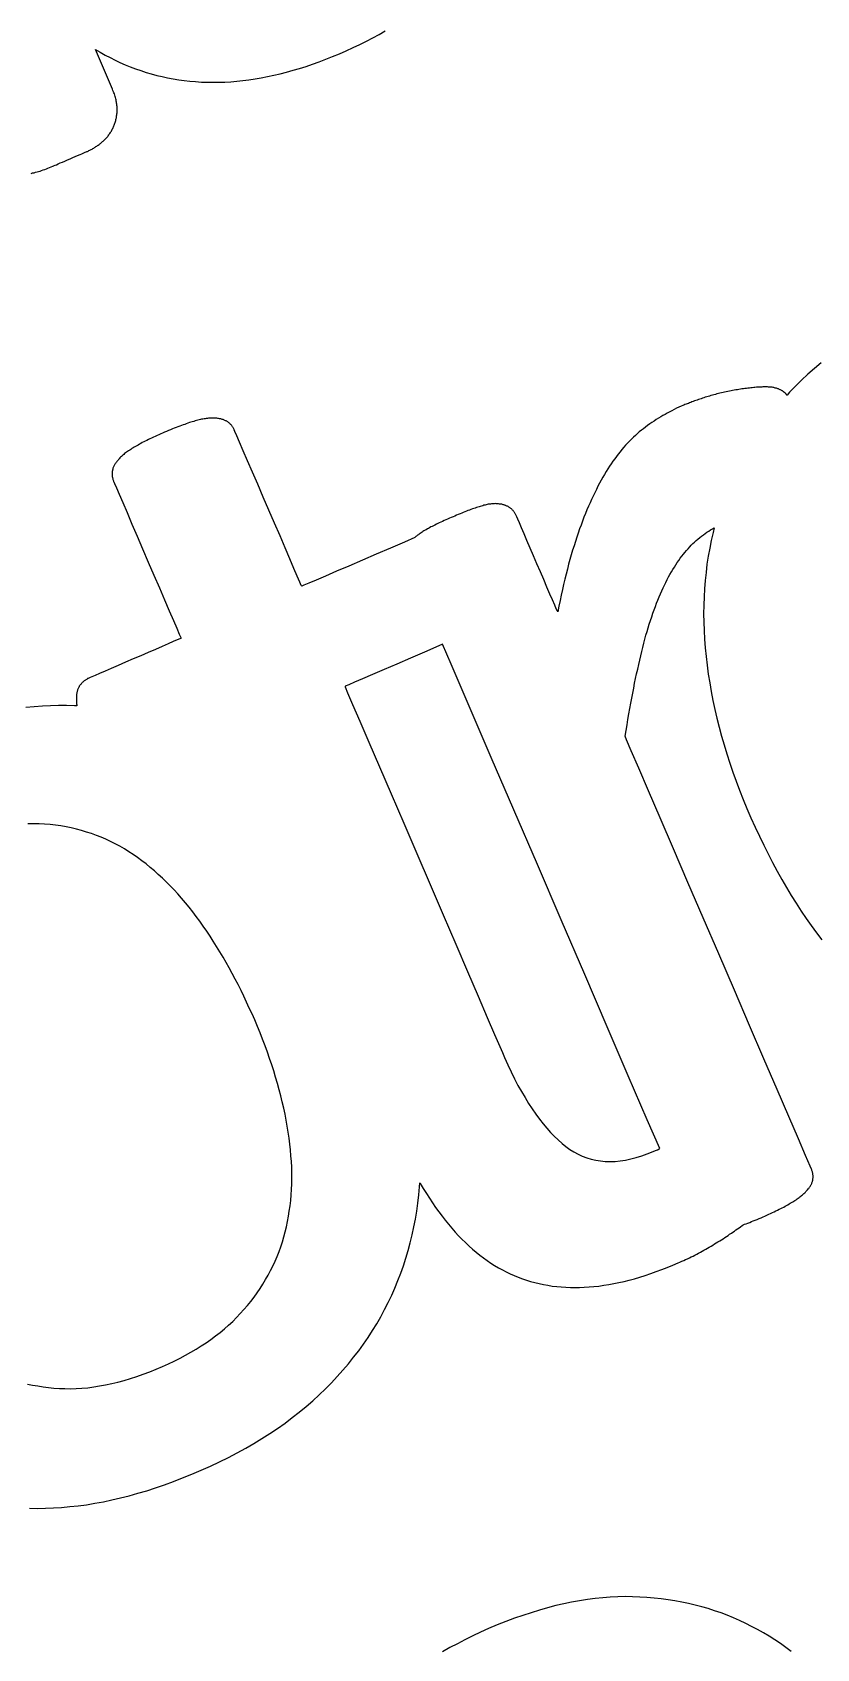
# Model space of a CAD drawing. Header units: millimetres. Extents: x 47 to 159, y 49 to 299.
# Drawn here: x 106.71 to 112.28, y 239.6 to 251.07 of the extents above; entities that cross this region are included whole.
import ezdxf

# ---------------------------------------------------------------- set-up
doc = ezdxf.new("R2010")
doc.units = ezdxf.units.MM

# ---------------------------------------------------------------- blocks, each defined once
blk = doc.blocks.new('angel 01')
for points in [[(-10.562, 190.776), (-10.6, 190.804), (-10.639, 190.832), (-10.679, 190.858), (-10.719, 190.884), (-10.76, 190.908), (-10.802, 190.932), (-10.844, 190.954), (-10.886, 190.975), (-10.929, 190.996), (-10.973, 191.015), (-11.017, 191.033), (-11.061, 191.049), (-11.107, 191.065), (-11.152, 191.08), (-11.198, 191.093), (-11.245, 191.105), (-11.293, 191.116), (-11.34, 191.126), (-11.389, 191.135), (-11.438, 191.143), (-11.487, 191.149), (-11.537, 191.155), (-11.588, 191.159), (-11.639, 191.162), (-11.69, 191.164), (-11.742, 191.165), (-11.795, 191.164), (-11.848, 191.161), (-11.902, 191.157), (-11.956, 191.152), (-12.011, 191.145), (-12.067, 191.136), (-12.123, 191.126), (-12.179, 191.114), (-12.236, 191.101), (-12.294, 191.086), (-12.352, 191.069), (-12.411, 191.051), (-12.47, 191.032), (-12.53, 191.011), (-12.591, 190.988), (-12.652, 190.964), (-12.713, 190.938), (-12.77, 190.912), (-12.826, 190.886), (-12.881, 190.859), (-12.935, 190.831), (-12.988, 190.803), (-13.04, 190.773)], [(-15.963, 201.272), (-15.953, 201.275), (-15.942, 201.277), (-15.932, 201.28), (-15.921, 201.283), (-15.91, 201.286), (-15.9, 201.289), (-15.889, 201.293), (-15.878, 201.297), (-15.867, 201.3), (-15.855, 201.305), (-15.844, 201.309), (-15.833, 201.313), (-15.821, 201.318), (-15.81, 201.323), (-15.802, 201.326), (-15.799, 201.327), (-15.792, 201.33), (-15.783, 201.334), (-15.771, 201.339), (-15.756, 201.346), (-15.74, 201.352), (-15.723, 201.36), (-15.705, 201.368), (-15.687, 201.376), (-15.668, 201.384), (-15.65, 201.391), (-15.633, 201.399), (-15.616, 201.406), (-15.602, 201.412), (-15.589, 201.418), (-15.579, 201.422), (-15.572, 201.425), (-15.567, 201.427), (-15.564, 201.428), (-15.559, 201.431), (-15.553, 201.434), (-15.547, 201.436), (-15.541, 201.439), (-15.536, 201.442), (-15.53, 201.445), (-15.525, 201.448), (-15.519, 201.452), (-15.514, 201.455), (-15.508, 201.458), (-15.503, 201.462), (-15.497, 201.465), (-15.492, 201.469), (-15.487, 201.473), (-15.481, 201.477), (-15.476, 201.481), (-15.471, 201.485), (-15.466, 201.489), (-15.461, 201.493), (-15.456, 201.498), (-15.451, 201.502), (-15.446, 201.506), (-15.441, 201.511), (-15.437, 201.516), (-15.432, 201.521), (-15.428, 201.525), (-15.424, 201.53), (-15.419, 201.535), (-15.415, 201.54), (-15.411, 201.546), (-15.408, 201.551), (-15.404, 201.556), (-15.4, 201.562), (-15.397, 201.567), (-15.393, 201.573), (-15.39, 201.579), (-15.387, 201.585), (-15.384, 201.591), (-15.381, 201.597), (-15.378, 201.603), (-15.375, 201.609), (-15.373, 201.615), (-15.371, 201.621), (-15.368, 201.628), (-15.366, 201.634), (-15.364, 201.641), (-15.362, 201.647), (-15.361, 201.654), (-15.359, 201.661), (-15.358, 201.667), (-15.357, 201.674), (-15.356, 201.681), (-15.355, 201.688), (-15.354, 201.695), (-15.353, 201.703), (-15.353, 201.71), (-15.352, 201.717), (-15.352, 201.725), (-15.352, 201.732), (-15.353, 201.74), (-15.353, 201.747), (-15.354, 201.755), (-15.355, 201.763), (-15.356, 201.77), (-15.357, 201.778), (-15.359, 201.786), (-15.36, 201.794), (-15.362, 201.802), (-15.364, 201.811), (-15.367, 201.819), (-15.369, 201.827), (-15.372, 201.836), (-15.375, 201.844), (-15.378, 201.852), (-15.382, 201.861), (-15.385, 201.87), (-15.507, 202.152), (-15.473, 202.132), (-15.438, 202.112), (-15.403, 202.094), (-15.367, 202.076), (-15.332, 202.059), (-15.295, 202.043), (-15.259, 202.028), (-15.222, 202.015), (-15.185, 202.002), (-15.147, 201.989), (-15.11, 201.978), (-15.071, 201.968), (-15.033, 201.959), (-14.994, 201.951), (-14.955, 201.944), (-14.915, 201.937), (-14.876, 201.932), (-14.835, 201.927), (-14.795, 201.924), (-14.754, 201.921), (-14.713, 201.92), (-14.671, 201.919), (-14.63, 201.92), (-14.587, 201.921), (-14.545, 201.923), (-14.502, 201.927), (-14.459, 201.931), (-14.416, 201.937), (-14.372, 201.943), (-14.328, 201.951), (-14.283, 201.959), (-14.238, 201.969), (-14.193, 201.979), (-14.148, 201.991), (-14.102, 202.004), (-14.056, 202.017), (-14.01, 202.032), (-13.963, 202.048), (-13.916, 202.065), (-13.869, 202.083), (-13.821, 202.102), (-13.773, 202.121), (-13.724, 202.143), (-13.675, 202.165), (-13.628, 202.187), (-13.581, 202.211), (-13.536, 202.234), (-13.491, 202.259), (-13.448, 202.284)], [(-10.349, 199.927), (-10.397, 199.887), (-10.444, 199.846), (-10.489, 199.804), (-10.532, 199.761), (-10.574, 199.718), (-10.592, 199.698), (-10.593, 199.698), (-10.595, 199.7), (-10.597, 199.703), (-10.6, 199.706), (-10.602, 199.708), (-10.604, 199.711), (-10.607, 199.713), (-10.609, 199.715), (-10.611, 199.717), (-10.614, 199.719), (-10.616, 199.721), (-10.619, 199.723), (-10.622, 199.725), (-10.625, 199.727), (-10.628, 199.729), (-10.631, 199.731), (-10.635, 199.733), (-10.638, 199.734), (-10.642, 199.736), (-10.646, 199.738), (-10.65, 199.74), (-10.654, 199.741), (-10.658, 199.743), (-10.662, 199.744), (-10.667, 199.746), (-10.671, 199.747), (-10.676, 199.748), (-10.681, 199.75), (-10.687, 199.751), (-10.692, 199.752), (-10.698, 199.753), (-10.704, 199.754), (-10.711, 199.754), (-10.718, 199.755), (-10.725, 199.755), (-10.732, 199.756), (-10.739, 199.756), (-10.747, 199.756), (-10.755, 199.756), (-10.764, 199.756), (-10.772, 199.755), (-10.781, 199.755), (-10.79, 199.754), (-10.8, 199.754), (-10.81, 199.753), (-10.82, 199.752), (-10.829, 199.751), (-10.84, 199.75), (-10.85, 199.749), (-10.86, 199.748), (-10.87, 199.747), (-10.881, 199.745), (-10.891, 199.744), (-10.902, 199.743), (-10.913, 199.741), (-10.923, 199.739), (-10.934, 199.738), (-10.945, 199.736), (-10.956, 199.734), (-10.968, 199.732), (-10.979, 199.73), (-10.99, 199.728), (-11.002, 199.726), (-11.013, 199.723), (-11.024, 199.721), (-11.036, 199.719), (-11.047, 199.716), (-11.058, 199.714), (-11.069, 199.711), (-11.08, 199.708), (-11.09, 199.706), (-11.101, 199.703), (-11.112, 199.7), (-11.122, 199.697), (-11.133, 199.694), (-11.143, 199.691), (-11.153, 199.688), (-11.163, 199.685), (-11.173, 199.682), (-11.184, 199.678), (-11.193, 199.675), (-11.203, 199.672), (-11.213, 199.669), (-11.222, 199.666), (-11.232, 199.662), (-11.241, 199.659), (-11.25, 199.656), (-11.259, 199.653), (-11.268, 199.649), (-11.276, 199.646), (-11.285, 199.643), (-11.293, 199.639), (-11.302, 199.636), (-11.31, 199.633), (-11.318, 199.63), (-11.326, 199.626), (-11.333, 199.623), (-11.344, 199.619), (-11.36, 199.611), (-11.377, 199.604), (-11.394, 199.596), (-11.41, 199.587), (-11.426, 199.579), (-11.443, 199.57), (-11.459, 199.561), (-11.475, 199.552), (-11.49, 199.543), (-11.506, 199.533), (-11.522, 199.524), (-11.537, 199.513), (-11.552, 199.503), (-11.567, 199.493), (-11.583, 199.482), (-11.597, 199.471), (-11.612, 199.459), (-11.627, 199.448), (-11.642, 199.436), (-11.656, 199.424), (-11.67, 199.411), (-11.684, 199.398), (-11.698, 199.384), (-11.712, 199.371), (-11.726, 199.356), (-11.739, 199.342), (-11.753, 199.327), (-11.766, 199.311), (-11.779, 199.295), (-11.792, 199.279), (-11.804, 199.262), (-11.817, 199.245), (-11.83, 199.228), (-11.842, 199.21), (-11.854, 199.192), (-11.866, 199.173), (-11.878, 199.154), (-11.89, 199.134), (-11.901, 199.114), (-11.913, 199.093), (-11.924, 199.072), (-11.936, 199.05), (-11.947, 199.027), (-11.958, 199.004), (-11.97, 198.981), (-11.981, 198.957), (-11.992, 198.933), (-12.003, 198.908), (-12.014, 198.882), (-12.024, 198.856), (-12.035, 198.83), (-12.045, 198.803), (-12.056, 198.775), (-12.066, 198.747), (-12.076, 198.718), (-12.087, 198.689), (-12.096, 198.658), (-12.106, 198.627), (-12.116, 198.596), (-12.125, 198.563), (-12.135, 198.53), (-12.144, 198.496), (-12.153, 198.461), (-12.162, 198.426), (-12.171, 198.39), (-12.18, 198.353), (-12.188, 198.316), (-12.197, 198.278), (-12.205, 198.239), (-12.213, 198.199), (-12.222, 198.159), (-12.224, 198.163), (-12.232, 198.18), (-12.243, 198.207), (-12.259, 198.243), (-12.277, 198.285), (-12.298, 198.334), (-12.321, 198.387), (-12.345, 198.442), (-12.369, 198.499), (-12.394, 198.556), (-12.418, 198.611), (-12.44, 198.664), (-12.461, 198.712), (-12.479, 198.754), (-12.494, 198.79), (-12.506, 198.816), (-12.513, 198.832), (-12.515, 198.838), (-12.517, 198.842), (-12.519, 198.847), (-12.522, 198.851), (-12.524, 198.855), (-12.526, 198.859), (-12.529, 198.863), (-12.531, 198.867), (-12.534, 198.871), (-12.536, 198.874), (-12.539, 198.877), (-12.542, 198.881), (-12.545, 198.884), (-12.548, 198.887), (-12.551, 198.89), (-12.554, 198.892), (-12.557, 198.895), (-12.561, 198.898), (-12.564, 198.9), (-12.568, 198.902), (-12.571, 198.904), (-12.575, 198.906), (-12.579, 198.908), (-12.583, 198.91), (-12.587, 198.912), (-12.592, 198.914), (-12.596, 198.915), (-12.601, 198.917), (-12.605, 198.918), (-12.61, 198.919), (-12.615, 198.921), (-12.62, 198.922), (-12.626, 198.923), (-12.631, 198.924), (-12.636, 198.924), (-12.642, 198.925), (-12.648, 198.926), (-12.654, 198.926), (-12.66, 198.926), (-12.666, 198.927), (-12.673, 198.926), (-12.679, 198.926), (-12.686, 198.926), (-12.693, 198.925), (-12.7, 198.924), (-12.708, 198.923), (-12.715, 198.922), (-12.723, 198.92), (-12.73, 198.919), (-12.738, 198.917), (-12.747, 198.915), (-12.755, 198.912), (-12.763, 198.91), (-12.772, 198.907), (-12.781, 198.905), (-12.79, 198.902), (-12.799, 198.899), (-12.809, 198.895), (-12.818, 198.892), (-12.828, 198.889), (-12.839, 198.885), (-12.849, 198.881), (-12.86, 198.877), (-12.871, 198.873), (-12.882, 198.868), (-12.893, 198.864), (-12.904, 198.859), (-12.916, 198.855), (-12.928, 198.85), (-12.94, 198.845), (-12.953, 198.839), (-12.965, 198.834), (-12.978, 198.828), (-12.991, 198.823), (-13.004, 198.817), (-13.017, 198.811), (-13.029, 198.806), (-13.04, 198.801), (-13.052, 198.795), (-13.063, 198.79), (-13.074, 198.785), (-13.084, 198.78), (-13.094, 198.775), (-13.104, 198.77), (-13.114, 198.765), (-13.123, 198.761), (-13.132, 198.756), (-13.14, 198.751), (-13.148, 198.747), (-13.156, 198.742), (-13.164, 198.738), (-13.172, 198.733), (-13.179, 198.729), (-13.186, 198.725), (-13.193, 198.72), (-13.2, 198.716), (-13.206, 198.711), (-13.212, 198.706), (-13.218, 198.702), (-13.224, 198.697), (-13.23, 198.693), (-13.235, 198.688), (-13.237, 198.686), (-13.311, 198.654), (-13.411, 198.611), (-13.512, 198.568), (-13.61, 198.525), (-13.705, 198.484), (-13.793, 198.447), (-13.871, 198.413), (-13.938, 198.384), (-13.99, 198.362), (-14.025, 198.347), (-14.04, 198.34), (-14.044, 198.346), (-14.054, 198.37), (-14.072, 198.412), (-14.096, 198.467), (-14.125, 198.535), (-14.159, 198.613), (-14.195, 198.698), (-14.234, 198.788), (-14.274, 198.88), (-14.314, 198.974), (-14.353, 199.065), (-14.391, 199.151), (-14.425, 199.232), (-14.456, 199.303), (-14.482, 199.363), (-14.502, 199.409), (-14.515, 199.439), (-14.52, 199.45), (-14.521, 199.454), (-14.523, 199.458), (-14.525, 199.462), (-14.527, 199.466), (-14.53, 199.469), (-14.532, 199.473), (-14.535, 199.477), (-14.537, 199.48), (-14.54, 199.483), (-14.543, 199.486), (-14.546, 199.49), (-14.549, 199.493), (-14.552, 199.496), (-14.555, 199.499), (-14.559, 199.501), (-14.562, 199.504), (-14.566, 199.507), (-14.57, 199.509), (-14.574, 199.512), (-14.578, 199.514), (-14.582, 199.516), (-14.586, 199.518), (-14.591, 199.52), (-14.595, 199.522), (-14.6, 199.524), (-14.605, 199.525), (-14.61, 199.527), (-14.615, 199.528), (-14.62, 199.529), (-14.626, 199.53), (-14.632, 199.531), (-14.637, 199.532), (-14.643, 199.533), (-14.649, 199.534), (-14.655, 199.534), (-14.662, 199.534), (-14.668, 199.535), (-14.675, 199.535), (-14.682, 199.535), (-14.689, 199.534), (-14.696, 199.534), (-14.704, 199.533), (-14.711, 199.532), (-14.719, 199.531), (-14.727, 199.53), (-14.735, 199.529), (-14.744, 199.527), (-14.752, 199.526), (-14.761, 199.524), (-14.77, 199.521), (-14.779, 199.519), (-14.789, 199.517), (-14.798, 199.514), (-14.808, 199.511), (-14.818, 199.508), (-14.829, 199.505), (-14.839, 199.502), (-14.85, 199.498), (-14.861, 199.494), (-14.872, 199.49), (-14.884, 199.486), (-14.896, 199.482), (-14.908, 199.477), (-14.92, 199.473), (-14.933, 199.468), (-14.946, 199.463), (-14.959, 199.457), (-14.973, 199.452), (-14.987, 199.446), (-15.001, 199.44), (-15.015, 199.434), (-15.029, 199.428), (-15.043, 199.422), (-15.056, 199.416), (-15.069, 199.41), (-15.082, 199.404), (-15.094, 199.399), (-15.107, 199.393), (-15.119, 199.387), (-15.13, 199.382), (-15.142, 199.376), (-15.153, 199.37), (-15.163, 199.365), (-15.174, 199.36), (-15.184, 199.354), (-15.194, 199.349), (-15.204, 199.343), (-15.213, 199.338), (-15.222, 199.333), (-15.231, 199.328), (-15.239, 199.323), (-15.248, 199.318), (-15.256, 199.312), (-15.263, 199.307), (-15.271, 199.302), (-15.278, 199.297), (-15.285, 199.292), (-15.292, 199.287), (-15.299, 199.282), (-15.305, 199.277), (-15.311, 199.272), (-15.317, 199.267), (-15.322, 199.261), (-15.328, 199.256), (-15.333, 199.251), (-15.337, 199.246), (-15.342, 199.241), (-15.346, 199.236), (-15.35, 199.231), (-15.354, 199.227), (-15.358, 199.222), (-15.362, 199.217), (-15.365, 199.212), (-15.368, 199.207), (-15.371, 199.203), (-15.373, 199.198), (-15.376, 199.193), (-15.378, 199.188), (-15.38, 199.184), (-15.382, 199.179), (-15.383, 199.175), (-15.384, 199.17), (-15.386, 199.166), (-15.386, 199.161), (-15.387, 199.157), (-15.388, 199.153), (-15.388, 199.148), (-15.388, 199.144), (-15.388, 199.14), (-15.388, 199.135), (-15.388, 199.131), (-15.388, 199.127), (-15.387, 199.123), (-15.387, 199.118), (-15.386, 199.114), (-15.385, 199.11), (-15.384, 199.106), (-15.383, 199.102), (-15.382, 199.098), (-15.381, 199.093), (-15.379, 199.089), (-15.378, 199.085), (-15.376, 199.081), (-15.371, 199.07), (-15.358, 199.04), (-15.338, 198.994), (-15.312, 198.934), (-15.282, 198.863), (-15.247, 198.782), (-15.21, 198.696), (-15.171, 198.605), (-15.131, 198.511), (-15.091, 198.419), (-15.052, 198.329), (-15.015, 198.244), (-14.982, 198.166), (-14.953, 198.098), (-14.929, 198.043), (-14.911, 198.001), (-14.9, 197.977), (-14.898, 197.971), (-14.906, 197.967), (-14.925, 197.959), (-14.954, 197.947), (-14.99, 197.931), (-15.032, 197.913), (-15.079, 197.892), (-15.131, 197.87), (-15.184, 197.847), (-15.238, 197.824), (-15.292, 197.801), (-15.345, 197.778), (-15.394, 197.757), (-15.438, 197.738), (-15.477, 197.721), (-15.508, 197.707), (-15.531, 197.698), (-15.544, 197.692), (-15.548, 197.69), (-15.553, 197.688), (-15.557, 197.686), (-15.562, 197.684), (-15.566, 197.681), (-15.57, 197.679), (-15.574, 197.676), (-15.578, 197.674), (-15.582, 197.671), (-15.586, 197.668), (-15.589, 197.665), (-15.593, 197.662), (-15.596, 197.659), (-15.6, 197.656), (-15.603, 197.653), (-15.606, 197.649), (-15.609, 197.646), (-15.612, 197.642), (-15.615, 197.639), (-15.618, 197.635), (-15.621, 197.631), (-15.623, 197.627), (-15.625, 197.623), (-15.628, 197.618), (-15.63, 197.614), (-15.631, 197.609), (-15.633, 197.605), (-15.635, 197.6), (-15.636, 197.595), (-15.637, 197.59), (-15.638, 197.585), (-15.639, 197.579), (-15.64, 197.574), (-15.641, 197.568), (-15.641, 197.563), (-15.641, 197.557), (-15.642, 197.551), (-15.642, 197.545), (-15.642, 197.538), (-15.641, 197.532), (-15.641, 197.526), (-15.641, 197.519), (-15.64, 197.512), (-15.64, 197.505), (-15.639, 197.498), (-15.638, 197.491), (-15.638, 197.49), (-15.656, 197.491), (-15.712, 197.493), (-15.769, 197.493), (-15.826, 197.492), (-15.883, 197.489), (-15.941, 197.485), (-16, 197.479)], [(-15.975, 191.793), (-15.919, 191.792), (-15.862, 191.793), (-15.804, 191.795), (-15.747, 191.798), (-15.688, 191.804), (-15.629, 191.81), (-15.57, 191.818), (-15.51, 191.828), (-15.45, 191.839), (-15.39, 191.852), (-15.328, 191.866), (-15.267, 191.881), (-15.205, 191.899), (-15.142, 191.917), (-15.079, 191.938), (-15.015, 191.959), (-14.951, 191.983), (-14.887, 192.008), (-14.822, 192.034), (-14.756, 192.062), (-14.69, 192.092), (-14.625, 192.122), (-14.561, 192.154), (-14.5, 192.186), (-14.439, 192.219), (-14.38, 192.253), (-14.323, 192.288), (-14.267, 192.324), (-14.212, 192.36), (-14.159, 192.398), (-14.108, 192.436), (-14.058, 192.475), (-14.009, 192.515), (-13.962, 192.556), (-13.916, 192.598), (-13.872, 192.64), (-13.829, 192.684), (-13.788, 192.728), (-13.748, 192.773), (-13.709, 192.819), (-13.672, 192.865), (-13.636, 192.911), (-13.602, 192.958), (-13.569, 193.006), (-13.538, 193.054), (-13.508, 193.103), (-13.479, 193.153), (-13.452, 193.203), (-13.426, 193.253), (-13.401, 193.305), (-13.378, 193.356), (-13.357, 193.409), (-13.336, 193.461), (-13.318, 193.515), (-13.3, 193.569), (-13.284, 193.623), (-13.269, 193.678), (-13.256, 193.734), (-13.244, 193.79), (-13.233, 193.846), (-13.223, 193.903), (-13.215, 193.96), (-13.208, 194.018), (-13.203, 194.076), (-13.201, 194.103), (-13.199, 194.099), (-13.177, 194.064), (-13.155, 194.029), (-13.133, 193.995), (-13.111, 193.962), (-13.089, 193.929), (-13.066, 193.898), (-13.043, 193.867), (-13.021, 193.838), (-12.997, 193.809), (-12.974, 193.781), (-12.95, 193.754), (-12.926, 193.728), (-12.902, 193.703), (-12.877, 193.679), (-12.852, 193.655), (-12.827, 193.633), (-12.802, 193.611), (-12.776, 193.591), (-12.75, 193.571), (-12.724, 193.552), (-12.697, 193.534), (-12.67, 193.517), (-12.643, 193.501), (-12.615, 193.486), (-12.587, 193.471), (-12.559, 193.458), (-12.531, 193.445), (-12.502, 193.433), (-12.473, 193.423), (-12.444, 193.413), (-12.414, 193.403), (-12.384, 193.395), (-12.354, 193.388), (-12.323, 193.381), (-12.292, 193.376), (-12.261, 193.371), (-12.229, 193.367), (-12.197, 193.364), (-12.165, 193.362), (-12.132, 193.36), (-12.099, 193.36), (-12.066, 193.36), (-12.033, 193.362), (-11.999, 193.364), (-11.964, 193.367), (-11.93, 193.371), (-11.895, 193.376), (-11.859, 193.382), (-11.823, 193.388), (-11.787, 193.396), (-11.75, 193.404), (-11.713, 193.413), (-11.676, 193.423), (-11.638, 193.434), (-11.6, 193.446), (-11.561, 193.459), (-11.522, 193.473), (-11.483, 193.487), (-11.443, 193.503), (-11.403, 193.519), (-11.366, 193.535), (-11.353, 193.541), (-11.339, 193.547), (-11.326, 193.553), (-11.313, 193.559), (-11.3, 193.565), (-11.286, 193.571), (-11.273, 193.578), (-11.26, 193.584), (-11.247, 193.591), (-11.234, 193.597), (-11.221, 193.604), (-11.208, 193.611), (-11.196, 193.618), (-11.183, 193.625), (-11.17, 193.632), (-11.157, 193.64), (-11.145, 193.647), (-11.132, 193.655), (-11.12, 193.662), (-11.107, 193.67), (-11.095, 193.677), (-11.083, 193.685), (-11.07, 193.692), (-11.058, 193.7), (-11.046, 193.707), (-11.035, 193.715), (-11.023, 193.723), (-11.011, 193.73), (-11, 193.738), (-10.988, 193.746), (-10.977, 193.753), (-10.966, 193.761), (-10.955, 193.769), (-10.944, 193.777), (-10.933, 193.784), (-10.922, 193.792), (-10.911, 193.8), (-10.905, 193.805), (-10.894, 193.809), (-10.882, 193.813), (-10.87, 193.818), (-10.857, 193.823), (-10.845, 193.828), (-10.832, 193.833), (-10.818, 193.839), (-10.805, 193.844), (-10.791, 193.85), (-10.777, 193.856), (-10.763, 193.862), (-10.749, 193.868), (-10.735, 193.875), (-10.722, 193.881), (-10.709, 193.887), (-10.696, 193.892), (-10.684, 193.898), (-10.672, 193.904), (-10.66, 193.91), (-10.649, 193.916), (-10.637, 193.921), (-10.627, 193.927), (-10.616, 193.932), (-10.606, 193.938), (-10.596, 193.943), (-10.587, 193.948), (-10.578, 193.954), (-10.569, 193.959), (-10.56, 193.964), (-10.552, 193.969), (-10.544, 193.974), (-10.536, 193.979), (-10.528, 193.984), (-10.521, 193.989), (-10.514, 193.994), (-10.507, 193.999), (-10.501, 194.004), (-10.495, 194.009), (-10.489, 194.014), (-10.483, 194.018), (-10.477, 194.023), (-10.472, 194.028), (-10.467, 194.032), (-10.462, 194.037), (-10.458, 194.042), (-10.454, 194.046), (-10.45, 194.051), (-10.446, 194.055), (-10.442, 194.06), (-10.438, 194.064), (-10.435, 194.069), (-10.432, 194.073), (-10.429, 194.078), (-10.426, 194.082), (-10.424, 194.087), (-10.421, 194.091), (-10.419, 194.095), (-10.417, 194.1), (-10.415, 194.104), (-10.414, 194.108), (-10.412, 194.113), (-10.411, 194.117), (-10.41, 194.121), (-10.409, 194.125), (-10.408, 194.129), (-10.408, 194.134), (-10.407, 194.138), (-10.407, 194.142), (-10.407, 194.147), (-10.407, 194.151), (-10.407, 194.155), (-10.408, 194.16), (-10.408, 194.164), (-10.409, 194.169), (-10.41, 194.173), (-10.411, 194.178), (-10.412, 194.182), (-10.414, 194.187), (-10.415, 194.191), (-10.417, 194.196), (-10.419, 194.201), (-10.429, 194.223), (-10.46, 194.297), (-10.512, 194.416), (-10.58, 194.575), (-10.662, 194.766), (-10.756, 194.984), (-10.858, 195.221), (-10.966, 195.471), (-11.077, 195.729), (-11.188, 195.986), (-11.296, 196.237), (-11.399, 196.476), (-11.493, 196.695), (-11.577, 196.888), (-11.646, 197.049), (-11.699, 197.172), (-11.732, 197.249), (-11.743, 197.276), (-11.736, 197.316), (-11.729, 197.356), (-11.723, 197.395), (-11.716, 197.434), (-11.709, 197.472), (-11.702, 197.509), (-11.696, 197.546), (-11.689, 197.582), (-11.682, 197.617), (-11.675, 197.652), (-11.668, 197.686), (-11.661, 197.719), (-11.653, 197.752), (-11.646, 197.784), (-11.639, 197.816), (-11.632, 197.846), (-11.625, 197.877), (-11.617, 197.906), (-11.61, 197.935), (-11.602, 197.964), (-11.595, 197.992), (-11.587, 198.019), (-11.579, 198.046), (-11.571, 198.072), (-11.562, 198.098), (-11.554, 198.124), (-11.546, 198.148), (-11.537, 198.173), (-11.528, 198.196), (-11.519, 198.22), (-11.511, 198.242), (-11.501, 198.265), (-11.492, 198.286), (-11.483, 198.307), (-11.473, 198.328), (-11.464, 198.348), (-11.454, 198.368), (-11.444, 198.387), (-11.434, 198.406), (-11.424, 198.424), (-11.414, 198.442), (-11.404, 198.459), (-11.393, 198.476), (-11.383, 198.492), (-11.372, 198.508), (-11.362, 198.524), (-11.351, 198.539), (-11.34, 198.553), (-11.329, 198.568), (-11.318, 198.581), (-11.307, 198.594), (-11.295, 198.607), (-11.284, 198.619), (-11.273, 198.631), (-11.261, 198.643), (-11.249, 198.654), (-11.237, 198.665), (-11.225, 198.675), (-11.213, 198.686), (-11.2, 198.696), (-11.187, 198.705), (-11.175, 198.715), (-11.162, 198.724), (-11.148, 198.732), (-11.135, 198.741), (-11.121, 198.749), (-11.109, 198.756), (-11.118, 198.721), (-11.131, 198.666), (-11.142, 198.61), (-11.152, 198.553), (-11.161, 198.496), (-11.168, 198.439), (-11.174, 198.381), (-11.179, 198.323), (-11.182, 198.264), (-11.184, 198.205), (-11.185, 198.145), (-11.184, 198.085), (-11.182, 198.025), (-11.179, 197.964), (-11.174, 197.903), (-11.168, 197.841), (-11.16, 197.779), (-11.152, 197.717), (-11.142, 197.654), (-11.131, 197.592), (-11.119, 197.529), (-11.105, 197.466), (-11.091, 197.403), (-11.075, 197.34), (-11.058, 197.276), (-11.039, 197.213), (-11.02, 197.149), (-10.999, 197.085), (-10.977, 197.021), (-10.954, 196.957), (-10.93, 196.892), (-10.904, 196.827), (-10.877, 196.763), (-10.849, 196.696), (-10.819, 196.63), (-10.789, 196.565), (-10.758, 196.501), (-10.727, 196.439), (-10.695, 196.378), (-10.663, 196.317), (-10.63, 196.258), (-10.596, 196.201), (-10.562, 196.144), (-10.528, 196.089), (-10.492, 196.034), (-10.457, 195.981), (-10.42, 195.93), (-10.383, 195.879), (-10.346, 195.83)], [(-15.99, 192.675), (-15.954, 192.667), (-15.916, 192.661), (-15.879, 192.655), (-15.841, 192.65), (-15.802, 192.646), (-15.763, 192.643), (-15.723, 192.642), (-15.683, 192.641), (-15.643, 192.643), (-15.602, 192.645), (-15.561, 192.649), (-15.519, 192.654), (-15.477, 192.661), (-15.434, 192.669), (-15.391, 192.678), (-15.347, 192.689), (-15.303, 192.701), (-15.258, 192.714), (-15.213, 192.728), (-15.167, 192.744), (-15.121, 192.762), (-15.075, 192.78), (-15.029, 192.8), (-14.987, 192.819), (-14.946, 192.838), (-14.905, 192.858), (-14.866, 192.879), (-14.828, 192.901), (-14.791, 192.922), (-14.755, 192.945), (-14.72, 192.968), (-14.686, 192.992), (-14.653, 193.016), (-14.621, 193.041), (-14.59, 193.067), (-14.56, 193.093), (-14.531, 193.119), (-14.503, 193.147), (-14.477, 193.175), (-14.451, 193.203), (-14.426, 193.232), (-14.402, 193.262), (-14.379, 193.292), (-14.357, 193.322), (-14.336, 193.353), (-14.316, 193.384), (-14.297, 193.416), (-14.279, 193.448), (-14.262, 193.48), (-14.245, 193.513), (-14.23, 193.547), (-14.216, 193.58), (-14.202, 193.615), (-14.19, 193.649), (-14.178, 193.684), (-14.168, 193.72), (-14.158, 193.756), (-14.15, 193.792), (-14.142, 193.829), (-14.135, 193.866), (-14.129, 193.903), (-14.124, 193.941), (-14.119, 193.979), (-14.116, 194.018), (-14.113, 194.056), (-14.112, 194.096), (-14.111, 194.135), (-14.111, 194.175), (-14.112, 194.215), (-14.114, 194.255), (-14.117, 194.296), (-14.12, 194.338), (-14.125, 194.379), (-14.13, 194.421), (-14.136, 194.463), (-14.143, 194.506), (-14.151, 194.548), (-14.159, 194.591), (-14.169, 194.635), (-14.179, 194.678), (-14.189, 194.721), (-14.201, 194.765), (-14.213, 194.809), (-14.226, 194.853), (-14.24, 194.898), (-14.254, 194.942), (-14.269, 194.987), (-14.285, 195.032), (-14.301, 195.077), (-14.319, 195.123), (-14.337, 195.168), (-14.356, 195.214), (-14.375, 195.26), (-14.394, 195.303), (-14.413, 195.345), (-14.432, 195.387), (-14.452, 195.429), (-14.472, 195.47), (-14.493, 195.511), (-14.514, 195.551), (-14.535, 195.59), (-14.556, 195.63), (-14.578, 195.668), (-14.6, 195.707), (-14.623, 195.744), (-14.646, 195.782), (-14.669, 195.819), (-14.692, 195.855), (-14.716, 195.891), (-14.741, 195.926), (-14.765, 195.961), (-14.79, 195.995), (-14.815, 196.029), (-14.841, 196.061), (-14.867, 196.093), (-14.894, 196.124), (-14.92, 196.155), (-14.947, 196.184), (-14.975, 196.213), (-15.003, 196.24), (-15.031, 196.268), (-15.06, 196.294), (-15.088, 196.319), (-15.118, 196.344), (-15.147, 196.368), (-15.177, 196.391), (-15.208, 196.413), (-15.239, 196.435), (-15.27, 196.455), (-15.301, 196.475), (-15.333, 196.494), (-15.366, 196.511), (-15.399, 196.528), (-15.432, 196.543), (-15.466, 196.558), (-15.5, 196.571), (-15.535, 196.584), (-15.57, 196.595), (-15.606, 196.606), (-15.642, 196.615), (-15.678, 196.624), (-15.715, 196.631), (-15.753, 196.638), (-15.791, 196.643), (-15.829, 196.648), (-15.868, 196.651), (-15.907, 196.653), (-15.947, 196.654), (-15.987, 196.653)]]:
    blk.add_lwpolyline(points)
blk.add_lwpolyline([(-13.04, 197.928), (-13.067, 197.916), (-13.168, 197.873), (-13.267, 197.83), (-13.364, 197.788), (-13.454, 197.749), (-13.537, 197.714), (-13.608, 197.683), (-13.666, 197.658), (-13.707, 197.64), (-13.731, 197.63), (-13.733, 197.625), (-13.715, 197.583), (-13.679, 197.5), (-13.628, 197.382), (-13.564, 197.232), (-13.489, 197.058), (-13.406, 196.865), (-13.316, 196.658), (-13.223, 196.442), (-13.129, 196.223), (-13.036, 196.007), (-12.946, 195.799), (-12.863, 195.604), (-12.787, 195.429), (-12.722, 195.278), (-12.67, 195.157), (-12.633, 195.072), (-12.614, 195.028), (-12.599, 194.994), (-12.576, 194.942), (-12.552, 194.891), (-12.528, 194.843), (-12.504, 194.796), (-12.479, 194.752), (-12.454, 194.709), (-12.429, 194.668), (-12.404, 194.629), (-12.378, 194.592), (-12.352, 194.556), (-12.326, 194.523), (-12.3, 194.491), (-12.273, 194.462), (-12.246, 194.434), (-12.219, 194.408), (-12.191, 194.384), (-12.164, 194.362), (-12.136, 194.341), (-12.107, 194.323), (-12.077, 194.307), (-12.047, 194.293), (-12.016, 194.281), (-11.984, 194.272), (-11.952, 194.264), (-11.918, 194.259), (-11.884, 194.256), (-11.85, 194.255), (-11.814, 194.256), (-11.778, 194.26), (-11.741, 194.265), (-11.703, 194.273), (-11.664, 194.283), (-11.625, 194.295), (-11.585, 194.309), (-11.544, 194.326), (-11.526, 194.333), (-11.513, 194.339), (-11.501, 194.345), (-11.497, 194.347), (-11.585, 194.55), (-11.72, 194.864), (-11.87, 195.212), (-12.03, 195.584), (-12.197, 195.972), (-12.366, 196.364), (-12.533, 196.752), (-12.694, 197.124), (-12.844, 197.472), (-12.979, 197.786)], close=True)

msp = doc.modelspace()

# ---------------------------------------------------------------- block references
msp.add_blockref('angel 01', (122.661, 48.801))

doc.saveas('drawing.dxf')
